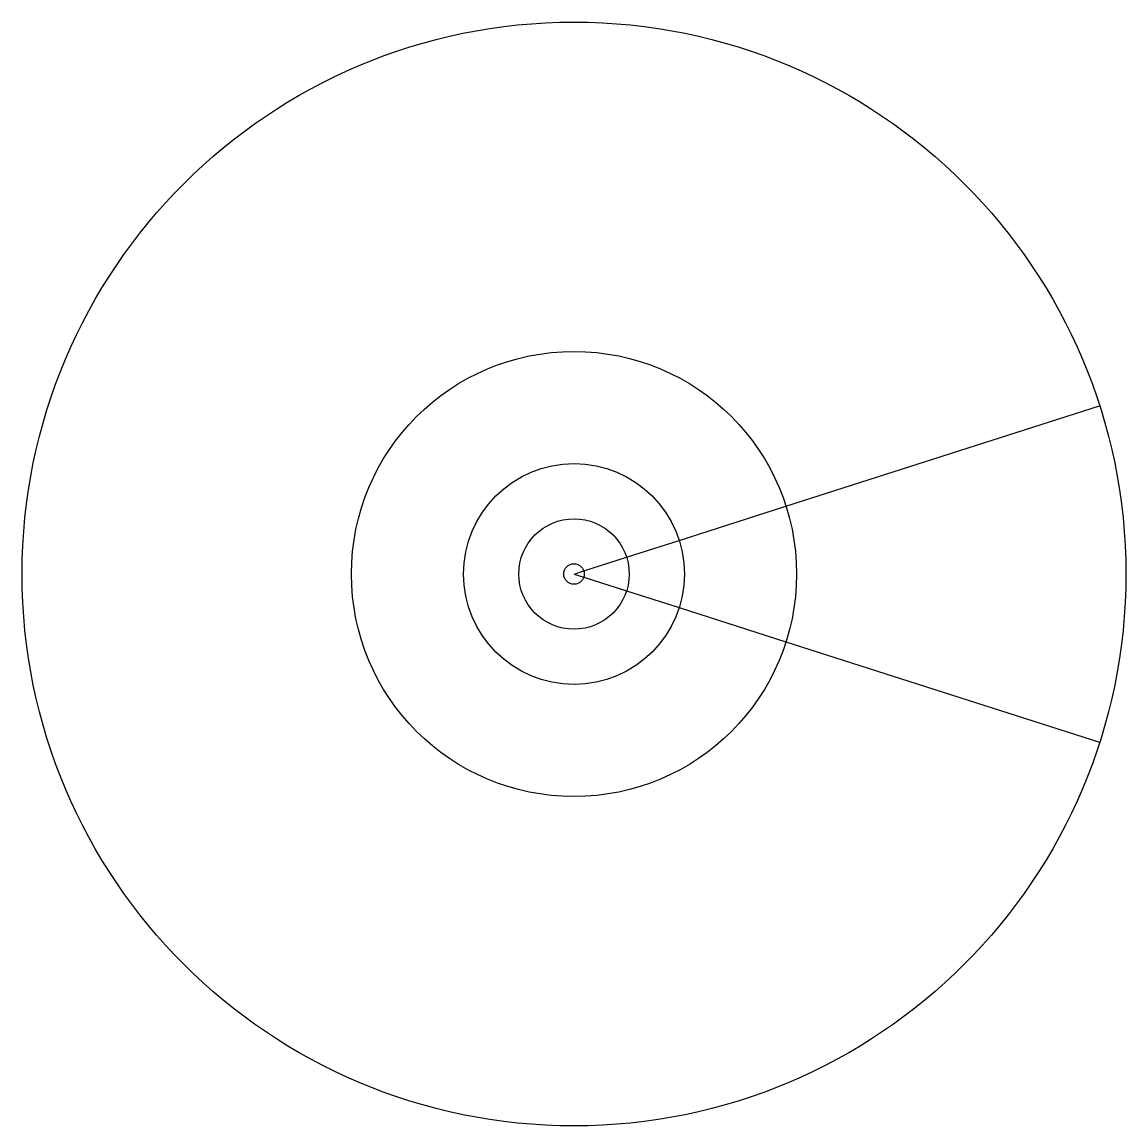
# Model space of a CAD drawing. Header units: metres. Extents: x -120 to 120, y -120 to 120.
import ezdxf

# ---------------------------------------------------------------- set-up
doc = ezdxf.new("R2010")
doc.units = ezdxf.units.M
for name, color, linetype in [('BLINDSPOT', 1, 'Continuous'), ('DORI-D', 3, 'Continuous'), ('DORI-I', 1, 'Continuous'), ('DORI-O', 2, 'Continuous'), ('DORI-R', 30, 'Continuous')]:
    doc.layers.add(name, color=color, linetype=linetype)

msp = doc.modelspace()

# ---------------------------------------------------------------- linework, layer by layer
at = {"layer": 'BLINDSPOT', "transparency": 33554610}
for q in [(2.11, 0.68), (2.11, -0.68)]:
    msp.add_line((0, 0), q, dxfattribs=at)
msp.add_circle((0, 0), 2.22, dxfattribs=at)
at = {"layer": 'DORI-D', "transparency": 33554457}
for p, q in [((46.09, 14.75), (114.29, 36.57)), ((46.09, -14.75), (114.29, -36.57))]:
    msp.add_line(p, q, dxfattribs=at)
msp.add_circle((0, 0), 120, dxfattribs=at)
at = {"layer": 'DORI-I', "transparency": 33554585}
for p, q in [((2.11, 0.68), (11.43, 3.66)), ((2.11, -0.68), (11.43, -3.66))]:
    msp.add_line(p, q, dxfattribs=at)
msp.add_circle((0, 0), 12, dxfattribs=at)
at = {"layer": 'DORI-O', "transparency": 33554483}
for p, q in [((22.86, 7.31), (46.09, 14.75)), ((22.86, -7.31), (46.09, -14.75))]:
    msp.add_line(p, q, dxfattribs=at)
msp.add_circle((0, 0), 48.39, dxfattribs=at)
at = {"layer": 'DORI-R', "transparency": 33554534}
for p, q in [((11.43, 3.66), (22.86, 7.31)), ((11.43, -3.66), (22.86, -7.31))]:
    msp.add_line(p, q, dxfattribs=at)
msp.add_circle((0, 0), 24, dxfattribs=at)

doc.saveas('drawing.dxf')
